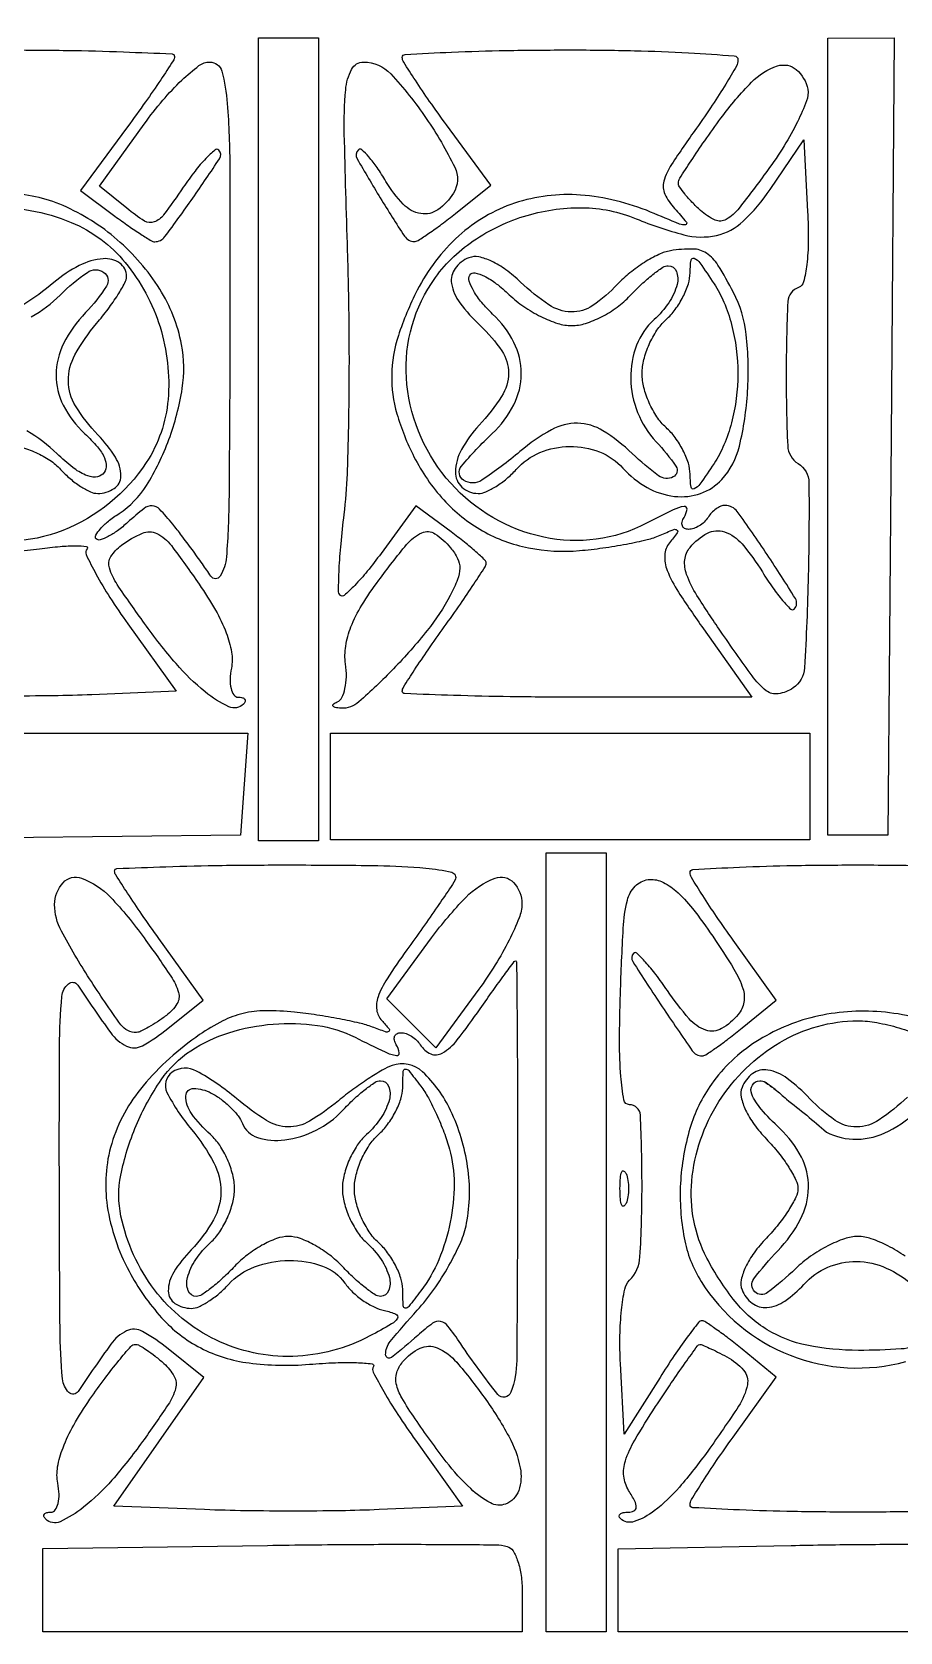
# Model space of a CAD drawing. Header units: inches. Extents: x 57 to 2760, y -193 to 2149.
# Drawn here: x 483.45 to 494.17, y 859.99 to 879.75 of the extents above; entities that cross this region are included whole.
import ezdxf

# ---------------------------------------------------------------- set-up
doc = ezdxf.new("R2010")
doc.units = ezdxf.units.IN
doc.header["$MEASUREMENT"] = 0
doc.set_wipeout_variables(frame=1)

# ---------------------------------------------------------------- blocks, each defined once
blk = doc.blocks.new('TG7-1H40CA')
blk.add_wipeout([(-0.386, 49.351), (148.648, 49.351), (148.648, -0.051), (-0.352, 0.023)])
for points in [[(110.455, 45.396), (83.66, 45.396, -0.000388), (73.385, 45.404, -0.000648), (64.735, 45.429, -0.000017), (56.91, 45.461, -0.408403), (56.863, 45.507, -0.104037), (56.879, 45.589, -0.000888), (57.131, 46.184, -0.003078), (57.426, 46.865, -0.001973), (57.777, 47.654), (58.693, 49.689), (148.648, 49.689)], [(75.761, 13.286, 0.033672), (76.368, 13.328, -0.010957), (76.623, 13.357, -0.02329), (76.821, 13.366, -0.035893), (76.945, 13.357, -0.617217), (76.955, 13.327, 0.316932), (76.943, 13.256, 0.013797), (77.064, 13.017, 0.01915), (77.236, 12.727, 0.011985), (77.458, 12.402), (78.054, 11.57), (77.015, 11.526, -0.006701), (76.536, 11.513, -0.003721), (75.952, 11.508, -0.00371)], [(75.888, 19.49, -0.003508), (76.711, 19.484, -0.005845), (77.404, 19.466, -0.00137), (78.003, 19.442, -0.401706), (78.034, 19.409, -0.145568), (78.018, 19.355, -0.003087), (77.863, 19.121, -0.006876), (77.676, 18.849, -0.004549), (77.453, 18.541), (76.871, 17.754), (77.298, 17.437, 0.006495), (77.467, 17.316, 0.009422), (77.619, 17.214, 0.005577), (77.749, 17.132, 0.138542), (77.789, 17.121, 0.236525), (77.916, 17.185, 0.007791), (78.259, 17.659, 0.006722), (78.591, 18.147, 0.356304), (78.581, 18.252, 0.39078), (78.532, 18.254, 0.025555), (78.421, 18.149, 0.026382), (78.287, 17.994, 0.01538), (78.142, 17.795, -0.009788), (77.9, 17.452, -0.145367), (77.783, 17.365, -0.234164), (77.663, 17.377, -0.029497), (77.444, 17.534), (77.107, 17.806), (77.659, 18.574, -0.020593), (77.889, 18.868, -0.026737), (78.124, 19.116, -0.02633), (78.336, 19.296, -0.164774), (78.469, 19.341, -0.338032), (78.617, 19.228, -0.048171), (78.686, 18.827, -0.017717), (78.717, 18.025, -0.00156), (78.718, 15.995, -0.001356), (78.707, 13.98, -0.0175), (78.675, 13.229, -0.116612), (78.598, 12.991, -0.550703), (78.483, 12.989, 0.007159), (78.378, 13.141, 0.004367), (78.251, 13.319, 0.004376), (78.122, 13.492, 0.007739), (78.012, 13.633, 0.019627), (77.85, 13.817, 0.195932), (77.758, 13.859, 0.17936), (77.659, 13.827, 0.015983), (77.455, 13.654, -0.024689), (77.331, 13.552, -0.038528), (77.213, 13.478, -0.044789), (77.116, 13.438, -0.279224), (77.067, 13.45, -0.33887), (77.061, 13.496, -0.052908), (77.118, 13.574, -0.040809), (77.217, 13.668, -0.023674), (77.349, 13.764, 0.109045), (77.687, 14.11, 0.050666), (77.965, 14.678, 0.050034), (78.129, 15.309, 0.085023), (78.12, 15.852, 0.094889), (77.851, 16.537, 0.073813), (77.327, 17.146, 0.07486), (76.657, 17.568, 0.103701), (75.964, 17.713, 0.148289)], [(76.134, 14.583, -0.041901), (76.322, 14.517, -0.041885), (76.496, 14.422, -0.062472), (76.628, 14.308, 0.032047), (76.745, 14.195, 0.033394), (76.873, 14.099, 0.03544), (76.995, 14.032, 0.108386), (77.086, 14.012, 0.147693), (77.289, 14.073, 0.250434), (77.371, 14.226, 0.142237), (77.304, 14.459, 0.050428), (77.088, 14.735, -0.053108), (76.813, 15.092, -0.135826), (76.723, 15.403, -0.130871), (76.804, 15.723, -0.047719), (77.072, 16.112, 0.014596), (77.214, 16.29, 0.018519), (77.334, 16.464, 0.016751), (77.422, 16.614, 0.12567), (77.442, 16.693, 0.245022), (77.357, 16.857, 0.175018), (77.154, 16.911, 0.098641), (76.857, 16.826, 0.055759), (76.545, 16.618, -0.033345), (76.162, 16.337, -0.139546)], [(76.265, 16.194, 0.070915), (76.623, 16.463, -0.044803), (76.958, 16.743, -0.312691), (77.16, 16.743, -0.403147), (77.194, 16.573, -0.049036), (76.936, 16.245, 0.073224), (76.665, 15.864, 0.116725), (76.571, 15.477, 0.122011), (76.661, 15.101, 0.084645), (76.926, 14.75, -0.026951), (77.083, 14.587, -0.072167), (77.169, 14.451, -0.120979), (77.189, 14.34, -0.183127), (77.149, 14.252, -0.197413), (77.057, 14.213, -0.105837), (76.934, 14.239, -0.063304), (76.777, 14.333, -0.023778), (76.584, 14.502, 0.056675), (76.212, 14.785, 0.12985)], [(84.971, 15.801, -0.063554), (84.971, 15.184, -0.033018), (84.912, 14.885, -0.034721), (84.819, 14.612, -0.046826), (84.696, 14.382, -0.006209), (84.522, 14.126, -0.134512), (84.453, 14.069, -0.502218), (84.412, 14.091, -0.033046), (84.401, 14.248, 0.076609), (84.379, 14.386, 0.041445), (84.313, 14.546, 0.040077), (84.217, 14.701, 0.050127), (84.104, 14.826, -0.062472), (83.991, 14.958, -0.041885), (83.895, 15.133, -0.041901), (83.83, 15.32, -0.062761), (83.808, 15.493, -0.062761), (83.83, 15.665, -0.041901), (83.895, 15.852, -0.041885), (83.991, 16.027, -0.062472), (84.104, 16.159, 0.050127), (84.217, 16.284, 0.040077), (84.313, 16.439, 0.041445), (84.379, 16.599, 0.076609), (84.401, 16.737, -0.033046), (84.412, 16.894, -0.502218), (84.453, 16.916, -0.134512), (84.522, 16.859, -0.006209), (84.696, 16.603, -0.046826), (84.819, 16.373, -0.034721), (84.912, 16.1, -0.033018), (84.971, 15.801, -0.031745)], [(87.583, 7.413, 0.073731), (86.759, 7.608, 0.080059), (85.938, 7.547, 0.084416), (85.213, 7.238, 0.09547), (84.666, 6.717, 0.082975), (84.399, 6.167, 0.058876), (84.282, 5.49, 0.059699), (84.328, 4.816, 0.093924), (84.538, 4.277, 0.160488), (85.638, 3.366, 0.160667), (87.063, 3.288, 0.163514)], [(87.267, 1.436, -0.004221), (86.473, 1.429, -0.004221), (85.678, 1.436, -0.007031), (85.009, 1.456, -0.001977), (84.436, 1.484, -0.398797), (84.4, 1.522, -0.138475), (84.417, 1.584, -0.004382), (84.556, 1.806, -0.008203), (84.728, 2.066, -0.005563), (84.932, 2.357), (85.465, 3.098), (85.043, 3.442, 0.007334), (84.877, 3.575, 0.01039), (84.724, 3.687, 0.006805), (84.594, 3.776, 0.130556), (84.548, 3.792, 0.249322), (84.505, 3.773, 0.005754), (84.365, 3.589, 0.011452), (84.205, 3.363, 0.007342), (84.03, 3.094), (83.586, 2.391), (83.541, 3.264, -0.017348), (83.535, 3.61, -0.022422), (83.555, 3.926, -0.02098), (83.593, 4.183, -0.1496), (83.652, 4.293, 0.184246), (83.782, 4.584, 0.014199), (83.807, 5.455, 0.011332), (83.787, 6.333, 0.40094), (83.651, 6.462, -0.366189), (83.583, 6.52, -0.021453), (83.546, 6.812, -0.020774), (83.53, 7.236, -0.007756), (83.54, 7.832, -0.004993), (83.575, 8.641, -0.046147), (83.626, 8.987, -0.133173), (83.721, 9.16, -0.168192), (83.882, 9.242, -0.142721), (84.047, 9.217, -0.072604), (84.226, 9.102, -0.047084), (84.43, 8.886, -0.016761), (84.68, 8.542, -0.010997), (84.942, 8.136, -0.059198), (85.052, 7.898, -0.121805), (85.065, 7.727, -0.131512), (84.995, 7.576, -0.087827), (84.789, 7.401, -0.217025), (84.596, 7.382, -0.133983), (84.389, 7.522, -0.028249), (84.12, 7.873, 0.012887), (83.979, 8.068, 0.022061), (83.851, 8.222, 0.018482), (83.744, 8.332, 0.406565), (83.703, 8.331, 0.352182), (83.692, 8.229, 0.004876), (84.056, 7.672, 0.005627), (84.428, 7.128, 0.243587), (84.548, 7.065, 0.146328), (84.594, 7.079, 0.007573), (84.724, 7.166, 0.011489), (84.877, 7.278, 0.008048), (85.043, 7.41), (85.465, 7.754), (84.932, 8.495, -0.005563), (84.728, 8.786, -0.008203), (84.556, 9.046, -0.004382), (84.417, 9.268, -0.138475), (84.4, 9.33, -0.398797), (84.436, 9.367, -0.001977), (85.009, 9.396, -0.007031), (85.678, 9.416, -0.004221), (86.473, 9.423, -0.005043), (87.267, 9.415, -0.008394)], [(87.085, 6.555, -0.043148), (86.735, 6.274, -0.144885), (86.458, 6.187, -0.156504), (86.192, 6.268, -0.052948), (85.88, 6.536, 0.042778), (85.6, 6.787, 0.120836), (85.361, 6.89, 0.200038), (85.174, 6.846, 0.145834), (85.042, 6.675, 0.143956), (85.033, 6.554, 0.058925), (85.085, 6.396, 0.048319), (85.191, 6.219, 0.032497), (85.343, 6.038, -0.023115), (85.492, 5.867, -0.026288), (85.618, 5.691, -0.026829), (85.708, 5.531, -0.115288), (85.732, 5.426, -0.115288), (85.708, 5.321, -0.026829), (85.618, 5.161, -0.026288), (85.492, 4.984, -0.023115), (85.343, 4.814, 0.032497), (85.191, 4.633, 0.048319), (85.085, 4.456, 0.058925), (85.033, 4.298, 0.143956), (85.042, 4.176, 0.140469), (85.168, 4.01, 0.184881), (85.35, 3.957, 0.129727), (85.572, 4.037, 0.058593), (85.806, 4.242, -0.1061), (86.101, 4.453, -0.106971), (86.455, 4.525, -0.100928), (86.824, 4.444, -0.084699), (87.159, 4.223, 0.080584)], [(87.056, 4.589, 0.034006), (86.844, 4.717, 0.035655), (86.638, 4.806, 0.083711), (86.473, 4.834, 0.083711), (86.308, 4.806, 0.035655), (86.101, 4.717, 0.034006), (85.889, 4.589, 0.037865), (85.705, 4.437, -0.029318), (85.357, 4.141, -0.870141), (85.188, 4.31, -0.029318), (85.484, 4.658, 0.070589), (85.764, 5.047, 0.116702), (85.863, 5.438, 0.12381), (85.775, 5.815, 0.085523), (85.51, 6.166, -0.024594), (85.278, 6.407, -0.080632), (85.162, 6.593, -0.236985), (85.17, 6.705, -0.265071), (85.262, 6.758, -0.148512), (85.329, 6.738, -0.019347), (85.451, 6.65, -0.021145), (85.59, 6.53, -0.016233), (86.084, 6.123, 0.12381), (86.461, 6.035, 0.116702), (86.851, 6.135, 0.070589), (87.24, 6.414, -0.029318)], [(89.433, 0.957), (89.433, -0.051), (83.512, -0.051), (83.512, 0.977), (85.647, 1.018, -0.002782), (86.525, 1.03, -0.002836), (87.398, 1.032, -0.002753), (88.156, 1.025, -0.011762), (88.608, 1.008), (89.433, 0.957)]]:
    blk.add_lwpolyline(points, format="xyb")
for points in [[(79.811, 19.638), (79.811, 9.719), (79.071, 9.719), (79.071, 19.638), (79.811, 19.638)], [(78.94, 11.051), (78.849, 9.793), (75.925, 9.76), (73.001, 9.727), (73.001, 11.051), (78.94, 11.051)], [(85.88, 11.051), (85.88, 9.732), (79.959, 9.732), (79.959, 11.051), (85.88, 11.051)], [(83.364, 9.571), (83.364, -0.051), (82.624, -0.051), (82.624, 9.571), (83.364, 9.571)]]:
    blk.add_lwpolyline(points)
blk.add_lwpolyline([(86.882, 14.715), (86.843, 9.793), (86.102, 9.793), (86.102, 19.637), (86.921, 19.638)], close=True)
for points in [[(84.992, 19.368, -0.130445), (84.972, 19.29, -0.006909), (84.841, 19.069, -0.010483), (84.675, 18.809, -0.00741), (84.478, 18.523, 0.008226), (84.172, 18.076, 0.079954), (84.077, 17.868, 0.176118), (84.09, 17.71, 0.076211), (84.208, 17.531, -0.010424), (84.355, 17.363, -0.585187), (84.343, 17.331, -0.134037), (84.271, 17.34, -0.002412), (83.913, 17.488, 0.079366), (83.048, 17.697, 0.100847), (82.234, 17.597, 0.104187), (81.544, 17.192, 0.089912), (81.032, 16.523, 0.039907), (80.798, 15.961, 0.073647), (80.716, 15.473, 0.076612), (80.78, 14.996, 0.046561), (80.991, 14.465, 0.066796), (81.359, 13.932, 0.079183), (81.837, 13.55, 0.080272), (82.404, 13.34, 0.071094), (83.034, 13.306, 0.012784), (83.324, 13.339, 0.012272), (83.615, 13.387, 0.012294), (83.87, 13.442, 0.042661), (84.03, 13.495, -0.007405), (84.199, 13.566, -0.268829), (84.239, 13.56, -0.404215), (84.243, 13.527, -0.010945), (84.147, 13.403, 0.15874), (84.088, 13.248, 0.107125), (84.118, 13.061, 0.050779), (84.257, 12.792, 0.009769), (84.566, 12.339), (85.164, 11.495), (83.005, 11.495, -0.003199), (82.178, 11.501, -0.005332), (81.481, 11.517, -0.001141), (80.876, 11.539, -0.402927), (80.847, 11.569, -0.142281), (80.862, 11.619, -0.003085), (80.999, 11.833, -0.006814), (81.167, 12.082, -0.004516), (81.365, 12.364, 0.004018), (81.564, 12.645, 0.006129), (81.731, 12.893, 0.002517), (81.87, 13.106, 0.144068), (81.883, 13.151, 0.205086), (81.867, 13.189, 0.00855), (81.756, 13.291, 0.013595), (81.616, 13.409, 0.009114), (81.45, 13.537), (81.016, 13.858), (80.584, 13.271, -0.012612), (80.414, 13.05, -0.021421), (80.259, 12.876, -0.017351), (80.13, 12.752, -0.398423), (80.083, 12.753, -0.204088), (80.059, 12.813, -0.00665), (80.067, 13.075, -0.011773), (80.09, 13.39, -0.007799), (80.129, 13.751, 0.022482), (80.169, 14.256, 0.00549), (80.189, 15.091, 0.005615), (80.191, 16.049, 0.005572), (80.171, 17.01, -0.002128), (80.131, 18.455, -0.027057), (80.148, 18.998, -0.09765), (80.22, 19.25, -0.28122), (80.369, 19.341, -0.209321), (80.704, 19.195, -0.036397), (81.143, 18.644, -0.035492), (81.495, 18.042, -0.260652), (81.478, 17.721, -0.096773), (81.286, 17.516, -0.201941), (81.076, 17.468, -0.159662), (80.859, 17.584, -0.057533), (80.645, 17.867, 0.017019), (80.536, 18.038, 0.029756), (80.433, 18.17, 0.032241), (80.347, 18.257, 0.395549), (80.304, 18.256, 0.337863), (80.289, 18.146, 0.007566), (80.575, 17.662, 0.00844), (80.874, 17.19, 0.248447), (80.995, 17.123, 0.147025), (81.042, 17.137, 0.007308), (81.175, 17.225, 0.011264), (81.332, 17.337, 0.007862), (81.504, 17.471), (81.94, 17.819), (81.393, 18.563, -0.005449), (81.184, 18.855, -0.008075), (81.008, 19.115, -0.004203), (80.864, 19.338, -0.141513), (80.847, 19.398, -0.399201), (80.882, 19.435, -0.001888), (81.456, 19.463, -0.00687), (82.125, 19.483, -0.004124), (82.92, 19.49, -0.005517), (83.714, 19.481, -0.00918), (84.383, 19.454, -0.003348), (84.946, 19.417, -0.393227)], [(85.853, 19.005, -0.139908), (85.84, 18.86, -0.023451), (85.727, 18.603, -0.024103), (85.562, 18.305, -0.019321), (85.356, 18, -0.006886), (85.005, 17.536, -0.093107), (84.847, 17.396, -0.247646), (84.709, 17.389, -0.075943), (84.53, 17.507, -0.016735), (84.424, 17.61, -0.022188), (84.335, 17.711, -0.02033), (84.269, 17.799, -0.161352), (84.256, 17.847, -0.131743), (84.274, 17.905, -0.003997), (84.412, 18.119, -0.007647), (84.581, 18.368, -0.005182), (84.782, 18.648, -0.03564), (85.159, 19.091, -0.118918), (85.48, 19.292, -0.262697), (85.712, 19.247, -0.170351)], [(85.741, 16.556, 0.310168), (85.608, 16.381, 0.011007), (85.587, 15.49, 0.011877), (85.606, 14.602, 0.247819), (85.736, 14.38, -0.257651), (85.868, 14.146, -0.007951), (85.86, 13, -0.008307), (85.814, 11.859, -0.234742), (85.672, 11.609, -0.107656), (85.49, 11.537, -0.209826), (85.342, 11.575, -0.07036), (85.166, 11.758, -0.00562), (84.777, 12.31, -0.009989), (84.485, 12.752, -0.053704), (84.358, 13.011, -0.113712), (84.335, 13.193, -0.148166), (84.4, 13.346, -0.097216), (84.615, 13.521, -0.207524), (84.824, 13.538, -0.136847), (85.043, 13.388, -0.036306), (85.293, 13.042, 0.014297), (85.423, 12.845, 0.02477), (85.543, 12.691, 0.023132), (85.643, 12.584, 0.409263), (85.686, 12.584, 0.348158), (85.701, 12.714, 0.008316), (85.351, 13.259, 0.009423), (84.984, 13.787, 0.240774), (84.833, 13.864, 0.101238), (84.781, 13.853, 0.052035), (84.722, 13.821, 0.048689), (84.666, 13.773, 0.052822), (84.622, 13.716, -0.064269), (84.576, 13.659, -0.051777), (84.514, 13.611, -0.053414), (84.446, 13.579, -0.085235), (84.383, 13.568, -0.117858), (84.333, 13.58, -0.186277), (84.305, 13.611, -0.154201), (84.302, 13.659, -0.076764), (84.326, 13.716, 0.100716), (84.363, 13.817, 0.507672), (84.327, 13.852, 0.074885), (84.191, 13.809, 0.006385), (83.862, 13.643, -0.174942), (82.593, 13.471, -0.158314), (81.445, 14.138, -0.157479), (80.904, 15.356, -0.173195), (81.206, 16.606, -0.093398), (81.686, 17.105, -0.078182), (82.344, 17.433, -0.078695), (83.067, 17.541, -0.096883), (83.734, 17.405, 0.0349), (84.324, 17.207, 0.118046), (84.727, 17.199, 0.136891), (85.056, 17.373, 0.053803), (85.391, 17.768), (85.806, 18.379), (85.852, 17.494, -0.014552), (85.86, 17.13, -0.027737), (85.842, 16.838, -0.029563), (85.803, 16.625, -0.258795)], [(76.759, 17.36, -0.122526), (77.426, 16.863, -0.096514), (77.855, 16.068, -0.096889), (77.954, 15.173, -0.124683), (77.685, 14.393, -0.155816), (76.654, 13.556, -0.16513), (75.355, 13.497, -0.16657), (74.297, 14.24, -0.158413), (73.89, 15.493, -0.116438), (74.128, 16.497, -0.1333), (74.783, 17.231, -0.131809), (75.726, 17.539, -0.112627)], [(84.159, 17.01, 0.069833), (84.015, 16.964, 0.030083), (83.837, 16.866, 0.029039), (83.658, 16.737, 0.034024), (83.504, 16.595, -0.05443), (83.198, 16.332, -0.156702), (82.932, 16.254, -0.143371), (82.656, 16.342, -0.042959), (82.307, 16.622, 0.032497), (82.127, 16.774, 0.048319), (81.949, 16.88, 0.058925), (81.791, 16.933, 0.143956), (81.67, 16.923, 0.145834), (81.499, 16.791, 0.200038), (81.455, 16.604, 0.120836), (81.558, 16.365, 0.042778), (81.809, 16.085, -0.055241), (82.076, 15.772, -0.152772), (82.159, 15.498, -0.140869), (82.073, 15.211, -0.044366), (81.796, 14.854, 0.059079), (81.578, 14.554, 0.124196), (81.503, 14.277, 0.213761), (81.583, 14.09, 0.188642), (81.782, 14.012, 0.103819), (81.879, 14.032, 0.036698), (82.004, 14.099, 0.03453), (82.136, 14.195, 0.034176), (82.253, 14.308, -0.109548), (82.547, 14.517, -0.097047), (82.915, 14.593, -0.098041), (83.282, 14.525, -0.114527), (83.572, 14.324, 0.080946), (83.87, 14.086, 0.099783), (84.208, 13.976, 0.112125), (84.531, 14.012, 0.126401), (84.791, 14.184, 0.12577), (85.01, 14.597, 0.043237), (85.111, 15.272, 0.043459), (85.093, 15.975, 0.091703), (84.936, 16.495, 0.018902), (84.745, 16.833, 0.108585), (84.603, 16.979, 0.145368), (84.433, 17.031, 0.043313)], [(82.939, 16.085, 0.078064), (83.108, 16.111, 0.040692), (83.305, 16.193, 0.03906), (83.499, 16.312, 0.04657), (83.66, 16.455, -0.016233), (83.802, 16.596, -0.021145), (83.941, 16.716, -0.019347), (84.063, 16.805, -0.148512), (84.13, 16.825, -0.311042), (84.231, 16.755, -0.156212), (84.24, 16.593, -0.085275), (84.138, 16.368, -0.059994), (83.956, 16.159, 0.118637), (83.74, 15.842, 0.095198), (83.668, 15.434, 0.090557), (83.753, 15.011, 0.094326), (83.981, 14.651, -0.038681), (84.226, 14.347, -0.454283), (84.192, 14.216, -0.281593), (84.012, 14.231, -0.032697), (83.687, 14.504, 0.051451), (83.324, 14.786, 0.135688), (83.012, 14.879, 0.132424), (82.69, 14.799, 0.047981), (82.3, 14.53, -0.027436), (81.829, 14.176, -0.299558), (81.604, 14.174, -0.449056), (81.577, 14.348, -0.031189), (81.957, 14.752, 0.0865), (82.223, 15.105, 0.117632), (82.316, 15.491, 0.118081), (82.225, 15.877, 0.087611), (81.962, 16.228, -0.029984), (81.828, 16.37, -0.042712), (81.729, 16.512, -0.050044), (81.673, 16.634, -0.223495), (81.682, 16.71, -0.315297), (81.743, 16.737, -0.065393), (81.86, 16.696, -0.047197), (82.008, 16.603, -0.027415), (82.167, 16.467, 0.041067), (82.347, 16.321, 0.035053), (82.558, 16.197, 0.036551), (82.767, 16.112, 0.078539)], [(78.338, 12.89, -0.020714), (78.54, 12.57, -0.038348), (78.672, 12.292, -0.048425), (78.738, 12.053, -0.0907), (78.736, 11.854, 0.039376), (78.721, 11.717, 0.065251), (78.732, 11.601, 0.09491), (78.767, 11.523, 0.245543), (78.82, 11.495, -0.057546), (78.872, 11.489, -0.172978), (78.902, 11.47, -0.25335), (78.907, 11.442, -0.112626), (78.886, 11.409, -0.314705), (78.706, 11.378, -0.062402), (78.412, 11.561, -0.04388), (78.053, 11.91, -0.02224), (77.663, 12.406, -0.006627), (77.327, 12.886, -0.077718), (77.23, 13.091, -0.21305), (77.249, 13.232, -0.096803), (77.378, 13.372, -0.053993), (77.638, 13.522, -0.223706), (77.815, 13.517, -0.11571), (77.995, 13.367, -0.010662)], [(81.443, 13.341, -0.058617), (81.529, 13.208, -0.117206), (81.557, 13.088, -0.093089), (81.53, 12.949, -0.027993), (81.439, 12.753, -0.044771), (81.154, 12.319, -0.024955), (80.737, 11.844, -0.018962), (80.311, 11.437, -0.198176), (80.087, 11.359, -0.031426), (80.018, 11.368, -0.223473), (79.991, 11.387, -0.383039), (79.996, 11.411, -0.05558), (80.044, 11.437, 0.183429), (80.101, 11.491, 0.059566), (80.139, 11.602, 0.050125), (80.156, 11.747, 0.038447), (80.146, 11.906, -0.075408), (80.148, 12.126, -0.054157), (80.213, 12.363, -0.042996), (80.346, 12.63, -0.022132), (80.555, 12.939, -0.012164), (80.899, 13.38, -0.115445), (81.087, 13.525, -0.255421), (81.25, 13.513, -0.075798)], [(81.498, 9.238, -0.018084), (81.431, 9.129, -0.002472), (81.28, 8.908, -0.00284), (81.098, 8.647, -0.002396), (80.903, 8.374, 0.012549), (80.659, 8.017, 0.058476), (80.548, 7.793, 0.118068), (80.531, 7.633, 0.155636), (80.593, 7.501, -0.014168), (80.684, 7.398, -0.439377), (80.68, 7.367, -0.23938), (80.638, 7.362, -0.008014), (80.477, 7.421, 0.034475), (80.319, 7.469, 0.010238), (80.072, 7.521, 0.010219), (79.792, 7.569, 0.010861), (79.515, 7.604, 0.026748), (79.156, 7.622, 0.057312), (78.881, 7.589, 0.060131), (78.629, 7.496, 0.032246), (78.344, 7.327, 0.066835), (77.645, 6.694, 0.103399), (77.258, 5.981, 0.110703), (77.204, 5.209, 0.085326), (77.472, 4.405, 0.060029), (77.875, 3.83, 0.091051), (78.357, 3.457, 0.087765), (78.954, 3.272, 0.052191), (79.7, 3.255, -0.010272), (80.022, 3.275, -0.019284), (80.283, 3.276, -0.01801), (80.473, 3.262, -0.551632), (80.49, 3.227, 0.264174), (80.488, 3.157, 0.00979), (80.618, 2.918, 0.015511), (80.792, 2.634, 0.010014), (81.01, 2.316), (81.591, 1.503), (80.56, 1.46, -0.006775), (80.084, 1.446, -0.003726), (79.502, 1.442, -0.003714), (78.91, 1.446, -0.005937), (78.406, 1.46), (77.283, 1.503), (78.397, 3.092), (77.956, 3.446, 0.041884), (77.639, 3.661, 0.242923), (77.443, 3.668, 0.127203), (77.248, 3.504, 0.00918), (76.844, 2.919, -0.469994), (76.73, 2.907, -0.178462), (76.651, 3.074, -0.021151), (76.62, 3.699, -0.001524), (76.612, 5.432, -0.001475), (76.614, 7.183, -0.021588), (76.644, 7.799, -0.19586), (76.724, 7.955, -0.450069), (76.84, 7.939, 0.00901), (77.246, 7.349, 0.125527), (77.442, 7.185, 0.243822), (77.637, 7.19, 0.042867), (77.952, 7.402), (78.388, 7.753), (77.841, 8.514, -0.00428), (77.631, 8.811, -0.006491), (77.455, 9.074, -0.002811), (77.309, 9.299, -0.14313), (77.294, 9.349, -0.402909), (77.323, 9.379, -0.001145), (77.927, 9.401, -0.005339), (78.623, 9.418, -0.003203), (79.449, 9.423, -0.003476), (80.545, 9.415, -0.019043), (81.136, 9.385, -0.036619), (81.458, 9.332, -0.500356)], [(77.66, 8.521, -0.006765), (77.989, 8.049, -0.079728), (78.084, 7.847, -0.212263), (78.064, 7.707, -0.091045), (77.933, 7.564, -0.015092), (77.823, 7.485, -0.017944), (77.714, 7.418, -0.01695), (77.62, 7.369, -0.100549), (77.566, 7.355, -0.253184), (77.373, 7.448, -0.014193), (76.984, 8.018, -0.01864), (76.637, 8.607, -0.124507), (76.554, 8.934, -0.185697), (76.658, 9.204, -0.307616), (76.886, 9.26, -0.113665), (77.243, 9.024, -0.034452)], [(82.324, 8.942, -0.092853), (82.289, 8.768, -0.021624), (82.166, 8.495, -0.021578), (81.994, 8.188, -0.019674), (81.791, 7.887), (81.262, 7.166), (80.657, 7.771), (81.209, 8.523, -0.034386), (81.631, 9.022, -0.110658), (81.992, 9.259, -0.302944), (82.221, 9.206, -0.19347)], [(82.27, 5.411, -0.001607), (82.26, 3.302, -0.086619), (82.188, 2.909, -0.58402), (82.026, 2.883, -0.021387), (81.568, 3.509, 0.017041), (81.411, 3.728, 0.182607), (81.32, 3.784, 0.21057), (81.221, 3.762, 0.023464), (81.038, 3.612, -0.017893), (80.712, 3.34, -0.616248), (80.641, 3.374, -0.179535), (80.698, 3.536, -0.011559), (81.031, 3.923, 0.030147), (81.235, 4.178, 0.024563), (81.423, 4.474, 0.025226), (81.568, 4.764, 0.057463), (81.641, 4.997, 0.083218), (81.654, 5.695, 0.073622), (81.443, 6.392, 0.09397), (81.098, 6.868, 0.283354), (80.722, 6.945, 0.04416), (80.6, 6.888, 0.01343), (80.426, 6.781, 0.013334), (80.237, 6.65, 0.014171), (80.059, 6.511, -0.03778), (79.7, 6.258, -0.140494), (79.436, 6.188, -0.136105), (79.169, 6.268, -0.034607), (78.802, 6.536, 0.048612), (78.306, 6.877, 0.284969), (78.005, 6.862, 0.374593), (77.941, 6.613, 0.057919), (78.246, 6.152, -0.054242), (78.519, 5.744, -0.122228), (78.607, 5.386, -0.128168), (78.515, 5.039, -0.062667), (78.24, 4.669, 0.050428), (78.024, 4.392, 0.142237), (77.957, 4.159, 0.250434), (78.039, 4.007, 0.147693), (78.242, 3.946, 0.108386), (78.334, 3.966, 0.03544), (78.455, 4.033, 0.033394), (78.584, 4.128, 0.032047), (78.701, 4.242, -0.121051), (79.021, 4.458, -0.085473), (79.45, 4.538, -0.089475), (79.863, 4.468, -0.15501), (80.137, 4.259, 0.051393), (80.233, 4.148, 0.036665), (80.361, 4.044, 0.037198), (80.5, 3.963, 0.062868), (80.627, 3.919, -0.04565), (80.768, 3.875, -0.452412), (80.786, 3.823, -0.133826), (80.715, 3.753, -0.007849), (80.447, 3.605, -0.11542), (79.495, 3.353, -0.119898), (78.545, 3.556, -0.118674), (77.787, 4.175, -0.111503), (77.373, 5.086, -0.101244), (77.371, 5.591, -0.050523), (77.56, 6.204, -0.050439), (77.87, 6.77, -0.097568), (78.237, 7.129, -0.069281), (78.705, 7.351, -0.05561), (79.253, 7.457, -0.056592), (79.799, 7.44, -0.079608), (80.264, 7.294, 0.004635), (80.636, 7.113, 0.066601), (80.775, 7.068, 0.516651), (80.81, 7.102, 0.099082), (80.773, 7.202, -0.076764), (80.749, 7.259, -0.154201), (80.752, 7.307, -0.186277), (80.781, 7.339, -0.117858), (80.83, 7.35, -0.085235), (80.893, 7.34, -0.053414), (80.961, 7.307, -0.051777), (81.023, 7.259, -0.064269), (81.069, 7.202, 0.152693), (81.198, 7.09, 0.242479), (81.341, 7.1, 0.091421), (81.526, 7.262, 0.014924), (81.809, 7.647, -0.002897), (81.969, 7.874, -0.004675), (82.107, 8.065, -0.001066), (82.23, 8.23, -0.236844), (82.247, 8.239, -0.411742), (82.258, 8.228, -0.000091), (82.265, 7.408, -0.001499), (82.269, 6.495, -0.000899)], [(87.473, 7.203, -0.103355), (88.182, 6.538, -0.120855), (88.516, 5.679, -0.122338), (88.413, 4.772, -0.107585), (87.897, 3.968, -0.022692), (87.557, 3.658, -0.082545), (87.305, 3.51, -0.074853), (87.006, 3.445, -0.016591), (86.482, 3.427, -0.04919), (85.844, 3.49, -0.087697), (85.354, 3.681, -0.087538), (84.959, 4.029, -0.04886), (84.608, 4.567, -0.143834), (84.421, 5.519, -0.119329), (84.756, 6.5, -0.117134), (85.51, 7.232, -0.13523), (86.473, 7.497, -0.045291), (86.706, 7.476, -0.026229), (86.98, 7.411, -0.026046), (87.251, 7.316, -0.039378)], [(78.873, 6.23, 0.229952), (79.059, 6.057, 0.107261), (79.395, 6.027, 0.085386), (79.784, 6.147, 0.087416), (80.107, 6.388, -0.016233), (80.249, 6.53, -0.021145), (80.388, 6.65, -0.019347), (80.51, 6.738, -0.148512), (80.577, 6.758, -0.311042), (80.678, 6.689, -0.156212), (80.687, 6.526, -0.085275), (80.585, 6.302, -0.059994), (80.403, 6.092, 0.062472), (80.29, 5.96, 0.041885), (80.194, 5.786, 0.041901), (80.129, 5.598, 0.062761), (80.107, 5.426, 0.062761), (80.129, 5.254, 0.041901), (80.194, 5.066, 0.041885), (80.29, 4.892, 0.062472), (80.403, 4.76, -0.059994), (80.585, 4.55, -0.085275), (80.687, 4.326, -0.156212), (80.678, 4.163, -0.311042), (80.577, 4.094, -0.148512), (80.51, 4.114, -0.019347), (80.388, 4.202, -0.021145), (80.249, 4.322, -0.016233), (80.107, 4.464, 0.04065), (79.95, 4.605, 0.036766), (79.768, 4.725, 0.038735), (79.588, 4.808, 0.088288), (79.441, 4.834, 0.088288), (79.294, 4.808, 0.038735), (79.114, 4.725, 0.036766), (78.931, 4.605, 0.04065), (78.775, 4.464, -0.016233), (78.632, 4.322, -0.021145), (78.493, 4.202, -0.019347), (78.371, 4.114, -0.148512), (78.305, 4.094, -0.311042), (78.203, 4.163, -0.156212), (78.195, 4.326, -0.085275), (78.296, 4.55, -0.059994), (78.479, 4.76, 0.062472), (78.592, 4.892, 0.041885), (78.688, 5.066, 0.041901), (78.753, 5.254, 0.062761), (78.775, 5.426, 0.062761), (78.753, 5.598, 0.041901), (78.688, 5.786, 0.041885), (78.592, 5.96, 0.062472), (78.479, 6.092, -0.050699), (78.244, 6.352, -0.16366), (78.174, 6.571, -0.413874), (78.269, 6.662, -0.119636), (78.487, 6.606, -0.037777), (78.609, 6.528, -0.032262), (78.726, 6.428, -0.033549), (78.82, 6.323, -0.074842)], [(81.429, 5.914, -0.067363), (81.487, 5.486, -0.049867), (81.439, 5.009, -0.049453), (81.298, 4.547, -0.062797), (81.075, 4.161, -0.004891), (80.926, 3.968, -0.25456), (80.884, 3.95, -0.373817), (80.858, 3.977, -0.00785), (80.852, 4.182, 0.075574), (80.829, 4.32, 0.040737), (80.762, 4.479, 0.039424), (80.665, 4.634, 0.049504), (80.551, 4.76, -0.062472), (80.438, 4.892, -0.041885), (80.342, 5.066, -0.041901), (80.277, 5.254, -0.062761), (80.255, 5.426, -0.062761), (80.277, 5.598, -0.041901), (80.342, 5.786, -0.041885), (80.438, 5.96, -0.062472), (80.551, 6.092, 0.049504), (80.665, 6.218, 0.039424), (80.762, 6.372, 0.040737), (80.829, 6.532, 0.075574), (80.852, 6.67, -0.00785), (80.858, 6.874, -0.373817), (80.884, 6.902, -0.25456), (80.926, 6.884, -0.004891), (81.075, 6.691, -0.037911), (81.169, 6.546, -0.017267), (81.269, 6.343, -0.016984), (81.361, 6.122, -0.022376)], [(83.61, 5.241, -0.174857), (83.582, 5.21, -0.447206), (83.557, 5.219, -0.078554), (83.54, 5.294, -0.017491), (83.535, 5.426, -0.017491), (83.54, 5.558, -0.078554), (83.557, 5.633, -0.447206), (83.582, 5.642, -0.174857), (83.61, 5.611, -0.057986), (83.633, 5.527, -0.037979), (83.641, 5.426, -0.037979), (83.633, 5.325, -0.057986)], [(77.902, 3.266, -0.080319), (78.03, 3.105, -0.197862), (78.048, 2.958, -0.081897), (77.956, 2.757, -0.007355), (77.638, 2.3, -0.023623), (77.262, 1.826, -0.044572), (76.91, 1.489, -0.062379), (76.62, 1.311, -0.312453), (76.443, 1.343, -0.112626), (76.422, 1.376, -0.25335), (76.427, 1.404, -0.172978), (76.456, 1.423, -0.057546), (76.509, 1.429, 0.245543), (76.562, 1.456, 0.09491), (76.596, 1.534, 0.065251), (76.608, 1.65, 0.039376), (76.592, 1.787, -0.0907), (76.591, 1.987, -0.048425), (76.657, 2.225, -0.038348), (76.789, 2.503, -0.020714), (76.99, 2.824, -0.008629), (77.176, 3.083, -0.013037), (77.347, 3.302, -0.007761), (77.495, 3.477, -0.215877), (77.549, 3.501, -0.129023), (77.599, 3.488, -0.018981), (77.69, 3.432, -0.020369), (77.795, 3.356, -0.016233)], [(81.858, 2.848, -0.030596), (82.161, 2.366, -0.076059), (82.303, 1.976, -0.134593), (82.284, 1.697, -0.219956), (82.121, 1.529, -0.221268), (81.934, 1.542, -0.062935), (81.692, 1.719, -0.039737), (81.39, 2.052, -0.013496), (81.006, 2.581, -0.018676), (80.841, 2.842, -0.078017), (80.773, 3.014, -0.129897), (80.779, 3.152, -0.098267), (80.851, 3.285, -0.107308), (81.067, 3.453, -0.218263), (81.277, 3.458, -0.113523), (81.519, 3.28, -0.021689)], [(84.854, 3.348, -0.091664), (85.061, 3.183, -0.232336), (85.108, 3.002, -0.096035), (84.999, 2.737, -0.01016), (84.619, 2.184, -0.021893), (84.268, 1.738, -0.050774), (83.959, 1.445, -0.082488), (83.71, 1.312, -0.2858), (83.54, 1.351, -0.169474), (83.526, 1.381, -0.257428), (83.536, 1.406, -0.126644), (83.575, 1.424, -0.043266), (83.636, 1.429, 0.109697), (83.708, 1.445, 0.285449), (83.736, 1.487, 0.124947), (83.718, 1.565, 0.020646), (83.642, 1.698, -0.114574), (83.582, 1.873, -0.103515), (83.602, 2.063, -0.055486), (83.717, 2.317, -0.011733), (83.974, 2.732, -0.003857), (84.169, 3.025, -0.006141), (84.341, 3.272, -0.001865), (84.492, 3.483, -0.225511), (84.521, 3.499, -0.114294), (84.551, 3.494, -0.00656), (84.638, 3.456, -0.009727), (84.741, 3.407, -0.006974)], [(82.327, 0.451), (82.327, -0.051), (76.406, -0.051), (76.406, 0.978), (79.182, 1.019, -0.001866), (80.259, 1.03, -0.002823), (81.196, 1.031, -0.001084), (82.002, 1.026, -0.067504), (82.142, 1.006, -0.191333), (82.214, 0.951, -0.053718), (82.273, 0.821, -0.045893), (82.314, 0.647, -0.034591)]]:
    blk.add_lwpolyline(points, format="xyb", close=True)
blk.add_arc((84.248, 5.122), 1.945, 51.777, 56.2105)

msp = doc.modelspace()

# ---------------------------------------------------------------- block references
at = {"linetype": 'Continuous'}
msp.add_blockref('TG7-1H40CA', (407.17835, 860.04158), dxfattribs=at)

doc.saveas('drawing.dxf')
